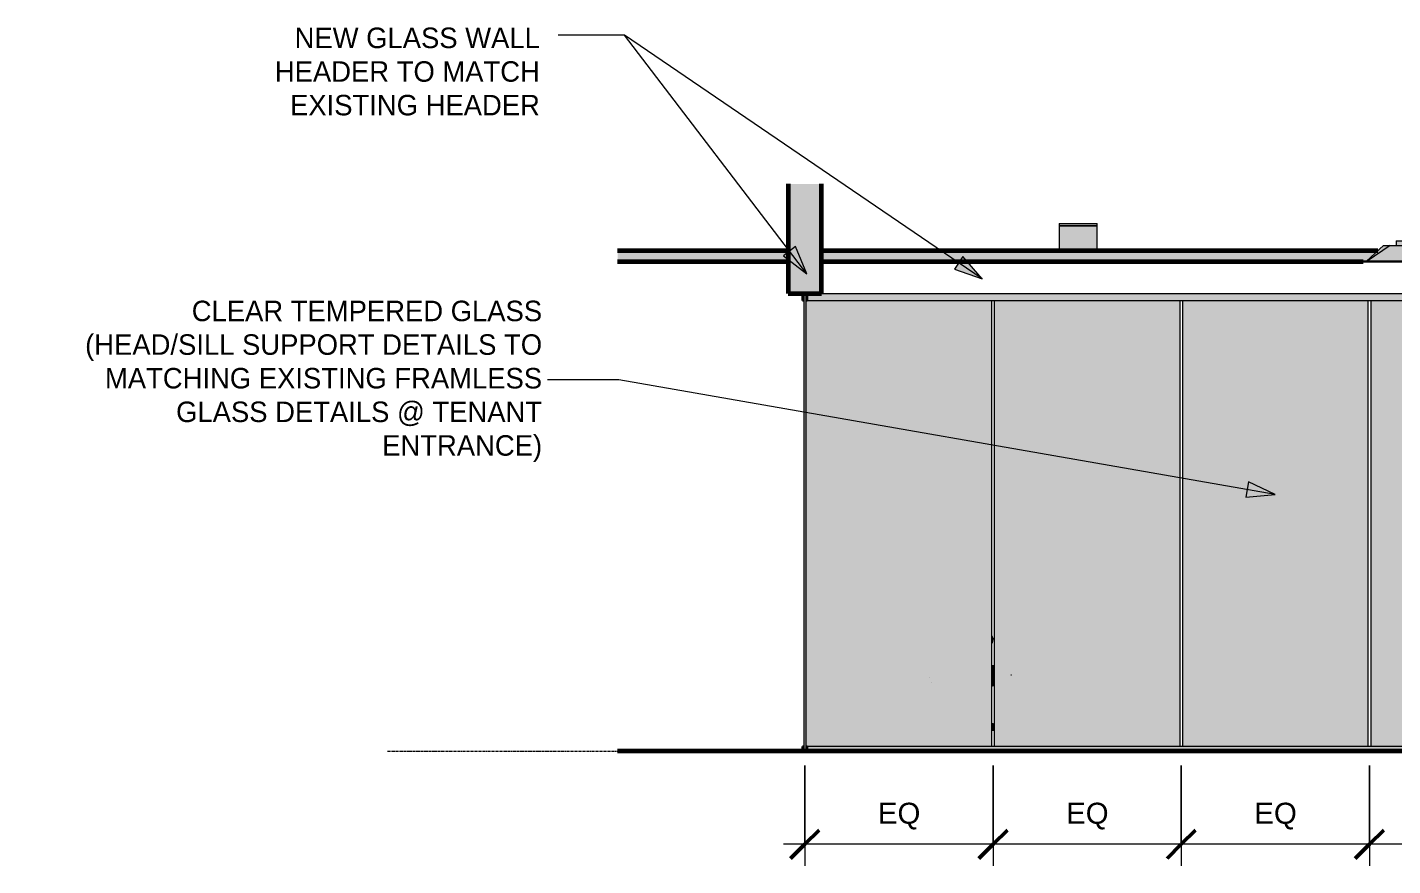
# Model space of a CAD drawing. Header units: inches. Extents: x 1756 to 10721, y -35 to 3002.
# Drawn here: x 2468.9 to 2756.1, y -24.1 to 152.2 of the extents above; entities that cross this region are included whole.
import ezdxf

# ---------------------------------------------------------------- set-up
doc = ezdxf.new("R2010")
doc.units = ezdxf.units.IN
doc.header["$MEASUREMENT"] = 0
doc.linetypes.add('Grid Line 1_2_', pattern=[0.8749999999999999, 0.4999999999999999, -0.125, 0.125, -0.125])
for name, color, linetype, lineweight in [('A-ANNO-DIMS', 211, 'Continuous', 9), ('A-ANNO-DIMS-48', 211, 'Continuous', 9), ('A-ANNO-IDEN', 131, 'Continuous', 9), ('A-CLNG', 13, 'Continuous', 18), ('A-CLNG-PATT', 13, 'Continuous', 18), ('A-FLOR', 192, 'Continuous', 18), ('A-FLOR-LEVL', 51, 'Continuous', 9), ('A-GLAZ-CURT', 52, 'Continuous', 18), ('A-GLAZ-CWMG', 51, 'Continuous', 18), ('A-WALL', 113, 'Continuous', 18), ('A-WALL-PATT', 111, 'Continuous', 18), ('E-LITE-EQPM', 33, 'Continuous', 18), ('G-ANNO-TEXT', 231, 'Continuous', 9), ('I-FURN', 30, 'Continuous', 9), ('M-HVAC-CDFF', 50, 'Continuous', 18)]:
    doc.layers.add(name, color=color, linetype=linetype, lineweight=lineweight)
doc.styles.add('Arial', font='arial.ttf', dxfattribs={"height": 4.425898203592813})
doc.styles.add('Century Gothic', font='GOTHIC.TTF', dxfattribs={"height": 4.311335403726709})
doc.dimstyles.new('Linear_-_3_32__Arial', dxfattribs={"dimscale": 12, "dimtxt": 4.5, "dimasz": 0.5, "dimexe": 0.375, "dimexo": 0.2500000000000001, "dimgap": 0.25, "dimtad": 1, "dimdec": 1, "dimrnd": 0.5, "dimzin": 1, "dimdsep": 46, "dimlunit": 4, "dimtxsty": 'Arial', "dimblk1": 'OBLIQUE', "dimblk2": 'OBLIQUE', "dimsah": 1, "dimcen": 0.09, "dimdle": 0.375, "dimazin": 0, "dimtfac": 1, "dimtdec": 4, "dimtix": 1, "dimtmove": 0, "dimatfit": 3, "dimfxl": 1, "dimtvp": 1, "dimtfill": 1, "dimfrac": 2, "dimtolj": 1, "dimtzin": 0, "dimarcsym": 2})
doc.dimstyles.new('Linear_-_3_32__Arial_1', dxfattribs={"dimscale": 12, "dimtxt": 4.5, "dimasz": 0.5, "dimexe": 0.375, "dimexo": 0.2500000000000001, "dimgap": 0.25, "dimtad": 1, "dimdec": 1, "dimrnd": 0.5, "dimzin": 1, "dimdsep": 46, "dimlunit": 4, "dimtxsty": 'Arial', "dimblk1": 'OBLIQUE', "dimblk2": 'OBLIQUE', "dimsah": 1, "dimcen": 0.09, "dimdle": 0.375, "dimazin": 0, "dimtfac": 1, "dimtdec": 4, "dimtix": 1, "dimtmove": 0, "dimatfit": 3, "dimfxl": 1, "dimtvp": 1, "dimtfill": 1, "dimfrac": 2, "dimtolj": 1, "dimtzin": 0, "dimarcsym": 2})

# ---------------------------------------------------------------- blocks, each defined once
blk = doc.blocks.new('Frameless Glass Panel - one-407094-Interior Elevation - North Wall of Conf_ Room')
at = {"layer": 'A-GLAZ-CURT'}
blk.add_hatch(color=8, dxfattribs=at).paths.add_polyline_path([(-2195.249999999994, 0.1250000000003418), (-2194.749999999994, 0.1250000000003418), (-2194.749999999994, 96.12500000000031), (-2195.249999999994, 96.12500000000031), (-2195.249999999994, 59.62036394848695)], flags=0)
for p, q in [((-2194.749999999991, 96.125), (-2195.249999999991, 96.125)), ((-2195.249999999991, 96.125), (-2195.249999999991, 0.1250000000000008)), ((-2194.749999999991, 0.1250000000000008), (-2194.749999999991, 96.125)), ((-2195.249999999991, 0.1250000000000008), (-2194.749999999991, 0.1250000000000008))]:
    blk.add_line(p, q, dxfattribs=at)
blk = doc.blocks.new('Frameless Glass Panel - one-428253-Interior Elevation - North Wall of Conf_ Room')
at = {"layer": 'A-GLAZ-CURT', "lineweight": 9}
blk.add_hatch(color=256, dxfattribs=at).paths.add_polyline_path([(-2194.749999999994, 1.000000000000058), (-2155.666666666665, 1.000000000000058), (-2155.666666666665, 94.75000000000038), (-2194.749999999994, 94.75000000000038), (-2194.749999999994, 59.62036394848695)], flags=0)
blk.add_line((-2155.666666666662, 0.9999999999998561), (-2155.666666666662, 94.75), dxfattribs=at)
blk = doc.blocks.new('Frameless Glass Panel - one-V1-Interior Elevation - North Wall of Conf_ Room')
at = {"layer": 'A-GLAZ-CURT', "lineweight": 9}
blk.add_hatch(color=256, dxfattribs=at).paths.add_polyline_path([(-2155.166666666666, 1.000000000000058), (-2116.083333333337, 1.000000000000058), (-2116.083333333337, 94.75000000000038), (-2155.166666666666, 94.75000000000038), (-2155.166666666666, 3.685363948486839)], flags=0)
for p, q in [((-2155.166666666663, 94.75), (-2155.166666666663, 0.9999999999998551)), ((-2116.083333333334, 0.9999999999998561), (-2116.083333333334, 94.75000000000001))]:
    blk.add_line(p, q, dxfattribs=at)
blk = doc.blocks.new('Downlight - Recessed Can - Fluorescent - 277V-321802-Interior Elevation - North Wall of Conf_ Room')
at = {"layer": 'E-LITE-EQPM'}
for points in [[(-2141.49999999997, 110.5000000000008), (-2133.500000000022, 110.5000000000008), (-2133.500000000022, 111.0000000000009), (-2141.49999999997, 111.0000000000009)], [(-2141.050392669906, 105.2500000000005), (-2133.500000000033, 105.2500000000005), (-2133.500000000033, 110.5000000000008), (-2141.499999999958, 110.5000000000008), (-2141.499999999958, 105.2500000000005), (-2141.258770483104, 105.2500000000005)]]:
    blk.add_hatch(color=8, dxfattribs=at).paths.add_polyline_path(points, flags=0)
at = {"layer": 'E-LITE-EQPM', "color": 8}
for p, q in [((-2141.49999999997, 111.0000000000009), (-2141.49999999997, 110.5000000000008)), ((-2141.499999999966, 111.0000000000003), (-2133.500000000019, 111.0000000000003)), ((-2133.500000000019, 110.5000000000003), (-2141.499999999966, 110.5000000000003)), ((-2141.499999999958, 110.5000000000008), (-2141.499999999958, 105.2500000000005)), ((-2141.499999999955, 110.5000000000003), (-2133.50000000003, 110.5000000000003)), ((-2133.500000000022, 110.5000000000008), (-2133.500000000022, 111.0000000000009)), ((-2133.500000000033, 105.2500000000005), (-2133.500000000033, 110.5000000000008))]:
    blk.add_line(p, q, dxfattribs=at)
blk = doc.blocks.new('Ceiling_Diffusers-SPDLT-Price_Industries - 24x24 T-Bar Duct Size 10-371120-Interior Elevation - North Wall of Conf_ Room')
at = {"layer": 'M-HVAC-CDFF'}
for color, points in [(8, [(-2076.86, 103.0710000000001), (-2076.760297943852, 103.0710000000003), (-2071.885786437627, 106.3209999999999), (-2073.3, 106.3209999999997)]), (8, [(-2062.42496213513, 103.0710000000003), (-2054.589702056147, 103.0710000000003), (-2059.464213562373, 106.3209999999999), (-2071.885786437627, 106.3209999999999), (-2076.760297943852, 103.0710000000003), (-2063.144516822631, 103.0710000000003)]), (8, [(-2060.905741232698, 106.3209999999999), (-2060.737500000001, 106.3209999999999), (-2060.737500000001, 107.3209999999998), (-2070.6125, 107.3209999999998), (-2070.6125, 106.3209999999999), (-2061.398999568814, 106.3209999999999)]), (8, [(-2054.49, 103.0710000000003), (-2058.05, 106.3209999999999), (-2059.464213562373, 106.3209999999999), (-2054.589702056147, 103.0710000000003)]), (57, [(-2070.340063697631, 102.891999999993), (-2053.8, 102.8919999999932), (-2053.8, 103.0709999999761), (-2077.55, 103.0709999999759), (-2077.55, 102.891999999993), (-2073.218282447631, 102.891999999993)]), (57, [(-2061.705407447631, 102.9499999999762), (-2053.799999999998, 102.9499999999762), (-2053.799999999998, 102.9999999999761), (-2077.550000000003, 102.9999999999761), (-2077.550000000003, 102.9499999999762), (-2062.42496213513, 102.9499999999762)]), (8, [(-2067.461844947631, 102.8497213409433), (-2056.925, 102.8497213409433), (-2056.925, 102.891999999993), (-2074.425, 102.891999999993), (-2074.425, 102.8497213409433), (-2068.181399635131, 102.8497213409433)])]:
    blk.add_hatch(color=color, dxfattribs=at).paths.add_polyline_path(points, flags=0)
at = {"layer": 'M-HVAC-CDFF', "color": 8}
for p, q in [((-2076.859999999997, 103.0709999999999), (-2073.299999999997, 106.3209999999996)), ((-2071.885786437624, 106.3209999999996), (-2076.760297943849, 103.0709999999999)), ((-2073.299999999997, 106.3209999999996), (-2071.885786437624, 106.3209999999996)), ((-2071.885786437624, 106.3209999999996), (-2059.46421356237, 106.3209999999996)), ((-2070.6125, 107.3209999999998), (-2070.6125, 106.3209999999999)), ((-2070.612499999997, 107.3209999999996), (-2060.737499999997, 107.3209999999996)), ((-2060.7375, 106.3209999999999), (-2060.7375, 107.3209999999998)), ((-2054.589702056145, 103.071), (-2059.46421356237, 106.3209999999996)), ((-2059.46421356237, 106.3209999999996), (-2058.049999999997, 106.3209999999996)), ((-2058.049999999997, 106.3209999999996), (-2054.489999999997, 103.071)), ((-2053.799999999997, 103.0709999999758), (-2077.549999999997, 103.0709999999757)), ((-2077.549999999997, 102.8919999999927), (-2077.549999999997, 103.0709999999757)), ((-2077.55, 102.9499999999758), (-2077.55, 102.9999999999758)), ((-2053.799999999995, 102.9999999999758), (-2077.55, 102.9999999999758)), ((-2077.549999999993, 102.9500000000012), (-2077.549999999993, 103.0000000000012)), ((-2053.8, 103.0000000000012), (-2077.549999999993, 103.0000000000012)), ((-2053.799999999995, 102.9499999999758), (-2077.55, 102.9499999999758)), ((-2053.8, 102.9500000000012), (-2077.549999999993, 102.9500000000012)), ((-2077.549999999997, 102.8919999999927), (-2053.799999999997, 102.8919999999928)), ((-2074.424999999997, 102.8919999999926), (-2074.424999999997, 102.849721340943)), ((-2056.924999999997, 102.849721340943), (-2074.424999999997, 102.849721340943)), ((-2056.924999999997, 102.849721340943), (-2056.924999999997, 102.8919999999929)), ((-2053.799999999997, 103.0709999999758), (-2053.799999999997, 102.8919999999928)), ((-2053.799999999995, 102.9999999999758), (-2053.799999999995, 102.9499999999758)), ((-2053.8, 103.0000000000012), (-2053.8, 102.9500000000012))]:
    blk.add_line(p, q, dxfattribs=at)
blk = doc.blocks.new('Rectangular Mullion - Header Channel-407113-Interior Elevation - North Wall of Conf_ Room')
at = {"layer": 'A-GLAZ-CWMG'}
blk.add_hatch(color=8, dxfattribs=at).paths.add_polyline_path([(-2195.499999999994, 94.75000000000051), (-2195.374999999994, 94.75000000000051), (-2195.374999999994, 96.12500000000044), (-2194.624999999994, 96.12500000000044), (-2194.624999999994, 94.75000000000051), (-2194.499999999994, 94.75000000000051), (-2194.499999999994, 96.25000000000033), (-2195.499999999994, 96.25000000000033)], flags=0)
at = {"layer": 'A-GLAZ-CWMG', "lineweight": 30}
for p, q in [((-2195.499999999991, 96.24999999999999), (-2195.499999999991, 94.75)), ((-2194.499999999991, 96.24999999999999), (-2195.499999999991, 96.24999999999999)), ((-2195.374999999991, 94.75), (-2195.374999999991, 96.125)), ((-2195.374999999991, 96.125), (-2194.624999999991, 96.125)), ((-2194.624999999991, 96.125), (-2194.624999999991, 94.75)), ((-2194.499999999991, 94.75), (-2194.499999999991, 96.24999999999999)), ((-2195.499999999991, 94.75), (-2195.374999999991, 94.75)), ((-2194.624999999991, 94.75), (-2194.499999999991, 94.75))]:
    blk.add_line(p, q, dxfattribs=at)
blk = doc.blocks.new('Rectangular Mullion - Header Channel-428247-Interior Elevation - North Wall of Conf_ Room')
at = {"layer": 'A-GLAZ-CWMG', "lineweight": 9}
h = blk.add_hatch(color=256, dxfattribs=at)
h.paths.add_polyline_path([(-2194.624999999994, 94.75000000000051), (-2194.624999999994, 96.12500000000044), (-2194.749999999993, 96.12500000000044), (-2194.749999999993, 94.75000000000051)], flags=0)
h.paths.add_polyline_path([(-2155.416666666665, 94.75000000000051), (-2155.416666666665, 96.25000000000033), (-2194.499999999994, 96.25000000000033), (-2194.499999999994, 94.75000000000051), (-2191.499999999994, 94.75000000000051)], flags=0)
for p, q in [((-2194.74999999999, 94.75), (-2194.624999999991, 94.75)), ((-2194.499999999991, 94.75), (-2155.416666666662, 94.75))]:
    blk.add_line(p, q, dxfattribs=at)
blk = doc.blocks.new('Rectangular Mullion - Header Channel-428248-Interior Elevation - North Wall of Conf_ Room')
at = {"layer": 'A-GLAZ-CWMG', "lineweight": 9}
blk.add_hatch(color=256, dxfattribs=at).paths.add_polyline_path([(-2115.833333333336, 94.75000000000051), (-2076.250000000007, 94.75000000000051), (-2076.250000000007, 96.25000000000033), (-2115.833333333336, 96.25000000000033)], flags=0)
blk.add_line((-2115.833333333333, 94.75), (-2076.250000000005, 94.75), dxfattribs=at)
blk = doc.blocks.new('Rectangular Mullion - Base Channel-407119-Interior Elevation - North Wall of Conf_ Room')
at = {"layer": 'A-GLAZ-CWMG'}
blk.add_hatch(color=8, dxfattribs=at).paths.add_polyline_path([(-2195.499999999994, 1.70530256582424e-13), (-2194.499999999994, 1.70530256582424e-13), (-2194.499999999994, 1.000000000000113), (-2194.624999999994, 1.000000000000113), (-2194.624999999994, 0.1250000000003979), (-2195.374999999994, 0.1250000000003979), (-2195.374999999994, 1.000000000000113), (-2195.499999999994, 1.000000000000113)], flags=0)
at = {"layer": 'A-GLAZ-CWMG', "lineweight": 30}
for p, q in [((-2195.499999999991, 0.9999999999999998), (-2195.499999999991, 0)), ((-2195.374999999991, 1), (-2195.499999999991, 0.9999999999999998)), ((-2195.499999999991, -2.77555756156291e-17), (-2194.499999999991, 1.748601263784621e-15)), ((-2195.374999999991, 0.1250000000000001), (-2195.374999999991, 1)), ((-2194.624999999991, 0.1250000000000014), (-2195.374999999991, 0.1250000000000001)), ((-2194.499999999991, 1.000000000000003), (-2194.624999999991, 1.000000000000002)), ((-2194.624999999991, 1.000000000000002), (-2194.624999999991, 0.1250000000000015)), ((-2194.499999999991, 1.748601263784621e-15), (-2194.499999999991, 1.000000000000003))]:
    blk.add_line(p, q, dxfattribs=at)
blk = doc.blocks.new('Rectangular Mullion - Base Channel-428249-Interior Elevation - North Wall of Conf_ Room')
at = {"layer": 'A-GLAZ-CWMG', "lineweight": 9}
h = blk.add_hatch(color=256, dxfattribs=at)
h.paths.add_polyline_path([(-2156.686626197631, 1.70530256582424e-13), (-2155.416666666665, 1.70530256582424e-13), (-2155.416666666665, 1.000000000000113), (-2194.499999999994, 1.000000000000113), (-2194.499999999994, 1.70530256582424e-13), (-2158.125735572631, 1.70530256582424e-13)], flags=0)
h.paths.add_polyline_path([(-2194.749999999994, 0.1250000000003979), (-2194.624999999994, 0.1250000000003979), (-2194.624999999994, 1.000000000000113), (-2194.749999999994, 1.000000000000113), (-2194.749999999994, 0.7500000000015347)], flags=0)
for p, q in [((-2194.624999999991, 1.000000000000003), (-2194.749999999991, 1.000000000000003)), ((-2155.416666666662, 1.000000000000003), (-2194.499999999991, 1.000000000000003))]:
    blk.add_line(p, q, dxfattribs=at)
blk = doc.blocks.new('Rectangular Mullion - Base Channel-428250-Interior Elevation - North Wall of Conf_ Room')
at = {"layer": 'A-GLAZ-CWMG', "lineweight": 9}
blk.add_hatch(color=256, dxfattribs=at).paths.add_polyline_path([(-2142.295532447631, 1.70530256582424e-13), (-2115.833333333337, 1.70530256582424e-13), (-2115.833333333337, 1.000000000000113), (-2155.416666666665, 1.000000000000113), (-2155.416666666665, 1.70530256582424e-13), (-2148.051969947631, 1.70530256582424e-13)], flags=0)
blk.add_line((-2115.833333333333, 1.000000000000003), (-2155.416666666662, 1.000000000000003), dxfattribs=at)
blk = doc.blocks.new('Haworth_Chair_s_con-Swivel - Swivel Chair-380145-Interior Elevation - North Wall of Conf_ Room')
at = {"layer": 'I-FURN'}
for points in [[(-2155.666666666665, 22.59660516175489), (-2155.578455000559, 22.77657132210868), (-2155.507789398178, 23.26453999332182), (-2155.482129420251, 23.72380857248663), (-2155.666666666665, 24.28242589220707), (-2155.666666666665, 22.59767070004426)], [(-2155.501291497419, 23.38084101500459), (-2155.481181047192, 23.49572879189304), (-2155.500188425057, 23.40058407471536)], [(-2155.666666666665, 16.34420983283337), (-2155.166666666666, 16.35869656120007), (-2155.166666666666, 18), (-2155.666666666665, 18), (-2155.666666666665, 17.28929476716757)], [(-2155.666666666665, 13.69691662677093), (-2155.552849422705, 13.72742906569232), (-2155.166666666666, 13.9309743988415), (-2155.166666666666, 16.28098550422822), (-2155.666666666665, 16.26890314491481), (-2155.666666666665, 13.98658344623163)], [(-2155.166666666666, 5.299666439961697), (-2155.166666666666, 5.750738888419391), (-2155.666666666665, 5.899313921346276), (-2155.666666666665, 5.446971386835911), (-2155.479474858437, 5.391822828103328)], [(-2155.166666666666, 4.324422497414331), (-2155.166666666666, 5.299666439961356), (-2155.666666666665, 5.44697138683557), (-2155.666666666665, 4.446466754303855)]]:
    blk.add_hatch(color=256, dxfattribs=at).paths.add_polyline_path(points, flags=0)
for p, q in [((-2155.666666666662, 17.99999999999986), (-2155.166666666663, 17.99999999999986)), ((-2155.667855569177, 16.36470970773762), (-2155.167205620109, 16.36798956722568)), ((-2151.685475451561, 16.07521093968228), (-2151.563682837984, 16.08728262205284)), ((-2155.666666666665, 5.903939562310938), (-2155.166666666666, 5.751809552775113)), ((-2155.666666666662, 4.446466754303464), (-2155.166666666663, 4.324422497413948))]:
    blk.add_line(p, q, dxfattribs=at)
at = {"layer": 'I-FURN', "flags": 128}
for points in [[(-2155.666666666666, 24.24002552483335), (-2155.482129420251, 23.72380857248663), (-2155.578766191359, 22.77442244972957), (-2155.666666666665, 22.62980074406056)], [(-2155.666666666665, 22.62980074406056), (-2155.578766191359, 22.77442244972957), (-2155.482129420251, 23.72380857248663), (-2155.666666666666, 24.24002552483335)], [(-2168.816599377168, 15.41385956022236), (-2168.817555853531, 15.41348588613016), (-2168.816833417801, 15.41376812573981)], [(-2168.441334509614, 14.45331136170216), (-2168.442290985975, 14.45293768761115), (-2168.441568550249, 14.4532199272196)]]:
    blk.add_lwpolyline(points, dxfattribs=at)
at = {"layer": 'I-FURN'}
for centre, radius, start, end in [((-2154.152293944196, -55.52357806633623), 71.81225978922447, 90.80935822061622, 91.20840992069513), ((-2156.260432377492, 15.55378928356407), 1.958638630103533, 287.7240402565354, 303.5189991870828)]:
    blk.add_arc(centre, radius, start, end, dxfattribs=at)
blk = doc.blocks.new('DIMBLOCK11-Interior Elevation - North Wall of Conf_ Room')
at = {"layer": 'A-ANNO-DIMS-48'}
for p, q in [((2751.220102921576, -3), (2751.220102921576, -24.08686749670857)), ((2751.220102921576, -19.58686749670857), (2751.220102921576, -3)), ((2790.803436254904, -3), (2790.803436254904, -24.08686749670857)), ((2790.803436254904, -19.58686749670857), (2790.803436254904, -3)), ((2790.803436254904, -19.58686749670857), (2751.220102921576, -19.58686749670857))]:
    blk.add_line(p, q, dxfattribs=at)
at = {"layer": 'A-ANNO-DIMS-48', "lineweight": 50}
for p, q in [((2751.220102921576, -19.58686749670857), (2754.220102921576, -16.58686749670858)), ((2790.803436254904, -19.58686749670857), (2793.803436254904, -16.58686749670858)), ((2751.220102921576, -19.58686749670857), (2748.220102921576, -22.58686749670857)), ((2790.803436254904, -19.58686749670857), (2787.803436254904, -22.58686749670857))]:
    blk.add_line(p, q, dxfattribs=at)
at = {"layer": 'A-ANNO-DIMS-48', "color": 0, "insert": (2766.581000357471, -10.84558467773115), "char_height": 4.425898203592815, "width": 10.63384615384615, "attachment_point": 1, "line_spacing_factor": 0.9385317878468562, "style": 'Arial', "bg_fill": 3, "box_fill_scale": 1.25, "bg_fill_color": 0, "bg_fill_transparency": 0}
blk.add_mtext('EQ', dxfattribs=at)
blk = doc.blocks.new('_Oblique')
at = {"color": 0, "linetype": 'ByBlock', "lineweight": -2}
blk.add_line((-0.5, -0.5), (0.5, 0.5), dxfattribs=at)
blk = doc.blocks.new('DIMBLOCK12-Interior Elevation - North Wall of Conf_ Room')
at = {"layer": 'A-ANNO-DIMS-48'}
for p, q in [((2711.636769588247, -3), (2711.636769588247, -24.08686749670857)), ((2711.636769588247, -19.58686749670857), (2711.636769588247, -3)), ((2751.220102921576, -3), (2751.220102921576, -24.08686749670857)), ((2751.220102921576, -19.58686749670857), (2751.220102921576, -3)), ((2751.220102921576, -19.58686749670857), (2711.636769588247, -19.58686749670857))]:
    blk.add_line(p, q, dxfattribs=at)
at = {"layer": 'A-ANNO-DIMS-48', "lineweight": 50}
for p, q in [((2711.636769588247, -19.58686749670857), (2714.636769588247, -16.58686749670858)), ((2751.220102921576, -19.58686749670857), (2754.220102921576, -16.58686749670858)), ((2711.636769588247, -19.58686749670857), (2708.636769588247, -22.58686749670857)), ((2751.220102921576, -19.58686749670857), (2748.220102921576, -22.58686749670857))]:
    blk.add_line(p, q, dxfattribs=at)
at = {"layer": 'A-ANNO-DIMS-48', "color": 0, "insert": (2726.997667024142, -10.84558467773115), "char_height": 4.425898203592815, "width": 10.63384615384615, "attachment_point": 1, "line_spacing_factor": 0.9385317878468562, "style": 'Arial', "bg_fill": 3, "box_fill_scale": 1.25, "bg_fill_color": 0, "bg_fill_transparency": 0}
blk.add_mtext('EQ', dxfattribs=at)
blk = doc.blocks.new('DIMBLOCK13-Interior Elevation - North Wall of Conf_ Room')
at = {"layer": 'A-ANNO-DIMS-48'}
for p, q in [((2672.053436254919, -3), (2672.053436254919, -24.08686749670857)), ((2672.053436254919, -19.58686749670857), (2672.053436254919, -3)), ((2711.636769588247, -3), (2711.636769588247, -24.08686749670857)), ((2711.636769588247, -19.58686749670857), (2711.636769588247, -3)), ((2711.636769588247, -19.58686749670857), (2672.053436254919, -19.58686749670857))]:
    blk.add_line(p, q, dxfattribs=at)
at = {"layer": 'A-ANNO-DIMS-48', "lineweight": 50}
for p, q in [((2672.053436254919, -19.58686749670857), (2675.053436254919, -16.58686749670858)), ((2711.636769588247, -19.58686749670857), (2714.636769588247, -16.58686749670858)), ((2672.053436254919, -19.58686749670857), (2669.053436254919, -22.58686749670857)), ((2711.636769588247, -19.58686749670857), (2708.636769588247, -22.58686749670857))]:
    blk.add_line(p, q, dxfattribs=at)
at = {"layer": 'A-ANNO-DIMS-48', "color": 0, "insert": (2687.414333690814, -10.84558467773115), "char_height": 4.425898203592815, "width": 10.63384615384615, "attachment_point": 1, "line_spacing_factor": 0.9385317878468562, "style": 'Arial', "bg_fill": 3, "box_fill_scale": 1.25, "bg_fill_color": 0, "bg_fill_transparency": 0}
blk.add_mtext('EQ', dxfattribs=at)
blk = doc.blocks.new('DIMBLOCK14-Interior Elevation - North Wall of Conf_ Room')
at = {"layer": 'A-ANNO-DIMS-48'}
for p, q in [((2632.470102921591, -3), (2632.470102921591, -24.08686749670857)), ((2632.470102921591, -19.58686749670857), (2632.470102921591, -3)), ((2672.053436254919, -3), (2672.053436254919, -24.08686749670857)), ((2672.053436254919, -19.58686749670857), (2672.053436254919, -3)), ((2672.053436254919, -19.58686749670857), (2627.970102921591, -19.58686749670857))]:
    blk.add_line(p, q, dxfattribs=at)
at = {"layer": 'A-ANNO-DIMS-48', "lineweight": 50}
for p, q in [((2632.470102921591, -19.58686749670857), (2635.470102921591, -16.58686749670858)), ((2672.053436254919, -19.58686749670857), (2675.053436254919, -16.58686749670858)), ((2632.470102921591, -19.58686749670857), (2629.470102921591, -22.58686749670857)), ((2672.053436254919, -19.58686749670857), (2669.053436254919, -22.58686749670857))]:
    blk.add_line(p, q, dxfattribs=at)
at = {"layer": 'A-ANNO-DIMS-48', "color": 0, "insert": (2647.831000357486, -10.84558467773115), "char_height": 4.425898203592815, "width": 10.63384615384615, "attachment_point": 1, "line_spacing_factor": 0.9385317878468562, "style": 'Arial', "bg_fill": 3, "box_fill_scale": 1.25, "bg_fill_color": 0, "bg_fill_transparency": 0}
blk.add_mtext('EQ', dxfattribs=at)

msp = doc.modelspace()

# ---------------------------------------------------------------- hatches: boundary and pattern name
at = {"layer": 'A-ANNO-IDEN'}
msp.add_hatch(color=256, dxfattribs=at).paths.add_polyline_path([(2731.38971416884, 54.00243655073444), (2725.755069575357, 56.61690858447539), (2725.202732792717, 53.44931345269654)], flags=0)
at = {"layer": 'A-CLNG-PATT'}
h = msp.add_hatch(color=8, dxfattribs=at)
h.paths.add_polyline_path([(2635.970102921587, 103.0000000000003), (2749.920102921581, 103.0000000000003), (2749.920102921581, 103.070999999976), (2750.610102921581, 103.0710000000001), (2752.996945998505, 105.2500000000004), (2635.970102921587, 105.2500000000004)], flags=0)
h.paths.add_polyline_path([(2593.07157047395, 103.0000000000003), (2628.970102921587, 103.0000000000003), (2628.970102921587, 105.2500000000004), (2593.07157047395, 105.2500000000004), (2593.07157047395, 105.034846524549)], flags=0)
h.paths.add_polyline_path([(2961.483570473951, 103.0000000000003), (2961.483570473951, 105.2500000000004), (2770.593259844657, 105.2500000000004), (2772.980102921581, 103.0710000000002), (2773.670102921581, 103.070999999976), (2773.670102921581, 103.0000000000003), (2869.380570473951, 103.0000000000003)], flags=0)
at = {"layer": 'A-WALL-PATT'}
msp.add_hatch(color=8, dxfattribs=at).paths.add_polyline_path([(2635.970102921587, 96.25000000000027), (2635.970102921587, 119.2843639484871), (2628.970102921587, 119.2843639484871), (2628.970102921587, 96.25000000000027)], flags=0)
at = {"layer": 'G-ANNO-TEXT'}
for points in [[(2632.862177935309, 100.4096959025396), (2630.496908658523, 106.1534041958266), (2627.941940508178, 104.2012585580606)], [(2669.769880144837, 99.31704779967014), (2665.716282491582, 104.0237483186751), (2663.906011340895, 101.366371190506)]]:
    msp.add_hatch(color=145, dxfattribs=at).paths.add_polyline_path(points, flags=0)

# ---------------------------------------------------------------- linework, layer by layer
at = {"layer": 'A-ANNO-IDEN'}
for p, q in [((2593.358120116501, 78.07114589957678), (2577.209624656675, 78.07114589957678)), ((2731.38971416884, 54.00243655073444), (2593.358120116501, 78.07114589957678)), ((2725.755069575357, 56.61690858447539), (2725.202732792717, 53.44931345269654)), ((2731.38971416884, 54.00243655073444), (2725.755069575357, 56.61690858447539)), ((2725.202732792717, 53.44931345269654), (2731.38971416884, 54.00243655073444))]:
    msp.add_line(p, q, dxfattribs=at)
at = {"layer": 'A-CLNG', "lineweight": 60}
for p, q in [((2628.970102921589, 105.25), (2593.071570473953, 105.25)), ((2752.996945998507, 105.25), (2635.97010292159, 105.25)), ((2593.071570473953, 103), (2628.970102921589, 103)), ((2635.97010292159, 103), (2749.920102921581, 103))]:
    msp.add_line(p, q, dxfattribs=at)
at = {"layer": 'A-FLOR', "lineweight": 60}
msp.add_line((2961.483570473953, 0), (2593.071570473953, 0), dxfattribs=at)
at = {"layer": 'A-FLOR-LEVL', "linetype": 'Grid Line 1_2_'}
msp.add_line((2544.699720935118, 0), (3009.841215475646, 0), dxfattribs=at)
at = {"layer": 'A-WALL', "lineweight": 60}
for p, q in [((2628.970102921589, 119.2843639484867), (2628.970102921589, 96.24999999999999)), ((2635.97010292159, 96.24999999999999), (2635.97010292159, 119.2843639484867)), ((2628.970102921589, 96.24999999999999), (2635.97010292159, 96.24999999999999))]:
    msp.add_line(p, q, dxfattribs=at)
at = {"layer": 'A-WALL'}
msp.add_line((2635.97010292159, 96.24999999999999), (2873.470102921564, 96.24999999999999), dxfattribs=at)
at = {"layer": 'G-ANNO-TEXT', "color": 145}
for p, q in [((2594.540406031537, 150.5652297852317), (2580.576615678677, 150.5652297852317)), ((2594.540406031537, 150.5652297852317), (2580.576615678677, 150.5652297852317)), ((2632.862177935309, 100.4096959025396), (2594.540406031537, 150.5652297852317)), ((2669.769880144837, 99.31704779967014), (2594.540406031537, 150.5652297852317)), ((2630.496908658523, 106.1534041958266), (2627.941940508178, 104.2012585580606)), ((2627.941940508178, 104.2012585580606), (2632.862177935309, 100.4096959025396)), ((2632.862177935309, 100.4096959025396), (2630.496908658523, 106.1534041958266)), ((2665.716282491582, 104.0237483186751), (2663.906011340895, 101.366371190506)), ((2669.769880144837, 99.31704779967014), (2665.716282491582, 104.0237483186751)), ((2663.906011340895, 101.366371190506), (2669.769880144837, 99.31704779967014))]:
    msp.add_line(p, q, dxfattribs=at)

# ---------------------------------------------------------------- block references
at = {"layer": 'A-GLAZ-CURT', "color": 8}
msp.add_blockref('Frameless Glass Panel - one-407094-Interior Elevation - North Wall of Conf_ Room', (4827.470102921581, 0), dxfattribs=at)
at = {"layer": 'A-GLAZ-CURT', "lineweight": 9}
for name, p in [('Frameless Glass Panel - one-428253-Interior Elevation - North Wall of Conf_ Room', (4827.470102921581, 0)), ('Frameless Glass Panel - one-V1-Interior Elevation - North Wall of Conf_ Room', (4827.470102921581, 0)), ('Frameless Glass Panel - one-V1-Interior Elevation - North Wall of Conf_ Room', (4867.05343625491, 0)), ('Frameless Glass Panel - one-V1-Interior Elevation - North Wall of Conf_ Room', (4906.636769588237, 0))]:
    msp.add_blockref(name, p, dxfattribs=at)
at = {"layer": 'A-GLAZ-CWMG', "color": 8}
for name in ['Rectangular Mullion - Header Channel-407113-Interior Elevation - North Wall of Conf_ Room', 'Rectangular Mullion - Base Channel-407119-Interior Elevation - North Wall of Conf_ Room']:
    msp.add_blockref(name, (4827.470102921581, 0), dxfattribs=at)
at = {"layer": 'A-GLAZ-CWMG', "lineweight": 9}
for name, p in [('Rectangular Mullion - Header Channel-428247-Interior Elevation - North Wall of Conf_ Room', (4827.470102921581, 0)), ('Rectangular Mullion - Header Channel-428248-Interior Elevation - North Wall of Conf_ Room', (4787.886769588246, 0)), ('Rectangular Mullion - Header Channel-428248-Interior Elevation - North Wall of Conf_ Room', (4827.470102921581, 0)), ('Rectangular Mullion - Header Channel-428248-Interior Elevation - North Wall of Conf_ Room', (4867.05343625491, 0)), ('Rectangular Mullion - Base Channel-428249-Interior Elevation - North Wall of Conf_ Room', (4827.470102921581, 0)), ('Rectangular Mullion - Base Channel-428250-Interior Elevation - North Wall of Conf_ Room', (4827.470102921581, 0)), ('Rectangular Mullion - Base Channel-428250-Interior Elevation - North Wall of Conf_ Room', (4867.053436254916, 0)), ('Rectangular Mullion - Base Channel-428250-Interior Elevation - North Wall of Conf_ Room', (4906.636769588245, 0))]:
    msp.add_blockref(name, p, dxfattribs=at)
at = {"layer": 'E-LITE-EQPM', "color": 8}
msp.add_blockref('Downlight - Recessed Can - Fluorescent - 277V-321802-Interior Elevation - North Wall of Conf_ Room', (4827.470102921581, 0), dxfattribs=at)
at = {"layer": 'I-FURN'}
msp.add_blockref('Haworth_Chair_s_con-Swivel - Swivel Chair-380145-Interior Elevation - North Wall of Conf_ Room', (4827.470102921581, 0), dxfattribs=at)
at = {"layer": 'M-HVAC-CDFF', "color": 8}
msp.add_blockref('Ceiling_Diffusers-SPDLT-Price_Industries - 24x24 T-Bar Duct Size 10-371120-Interior Elevation - North Wall of Conf_ Room', (4827.470102921581, 0), dxfattribs=at)

# ---------------------------------------------------------------- texts
at = {"layer": 'G-ANNO-TEXT', "color": 145, "insert": (2576.736615678677, 152.1694223318155), "char_height": 4.311335403726709, "width": 65.664, "attachment_point": 3, "line_spacing_factor": 0.9841166936790922, "style": 'Century Gothic'}
msp.add_mtext('NEW GLASS WALL\\PHEADER TO MATCH\\PEXISTING HEADER', dxfattribs=at)

# ---------------------------------------------------------------- next in the draw order: texts
at = {"layer": 'A-ANNO-IDEN', "insert": (2577.209624656675, 94.73962416044633), "char_height": 4.311335403726704, "width": 107.1899999999999, "attachment_point": 3, "line_spacing_factor": 0.9841166936790923, "style": 'Century Gothic', "bg_fill": 3, "box_fill_scale": 1.25, "bg_fill_color": 0, "bg_fill_transparency": 0}
msp.add_mtext('CLEAR TEMPERED GLASS\\P(HEAD/SILL SUPPORT DETAILS TO\\PMATCHING EXISTING FRAMLESS\\PGLASS DETAILS @ TENANT\\PENTRANCE)', dxfattribs=at)

# ---------------------------------------------------------------- next in the draw order: dimensions: what is measured, and where the dimension line sits
at = {"layer": 'A-ANNO-DIMS'}
dim = msp.add_linear_dim(base=(2751.220102921576, -19.58686749670857), p1=(2790.803436254904, 0), p2=(2751.220102921576, 0), text='EQ', dimstyle='Linear_-_3_32__Arial', override={"dimpost": '<>', "dimfxl": 39.58333333332803}, dxfattribs=at)
dim.commit()
dim.dimension.update_dxf_attribs({"geometry": 'DIMBLOCK11-Interior Elevation - North Wall of Conf_ Room', "text_midpoint": (2771.01176958824, -14.16258627012467)})

# ---------------------------------------------------------------- next in the draw order: dimensions: what is measured, and where the dimension line sits
dim = msp.add_linear_dim(base=(2711.636769588247, -19.58686749670857), p1=(2751.220102921576, 0), p2=(2711.636769588247, 0), text='EQ', dimstyle='Linear_-_3_32__Arial', override={"dimpost": '<>', "dimfxl": 39.58333333332848}, dxfattribs=at)
dim.commit()
dim.dimension.update_dxf_attribs({"geometry": 'DIMBLOCK12-Interior Elevation - North Wall of Conf_ Room', "text_midpoint": (2731.428436254912, -14.16258627012467)})

# ---------------------------------------------------------------- next in the draw order: dimensions: what is measured, and where the dimension line sits
dim = msp.add_linear_dim(base=(2672.053436254919, -19.58686749670857), p1=(2711.636769588247, 0), p2=(2672.053436254919, 0), text='EQ', dimstyle='Linear_-_3_32__Arial', override={"dimpost": '<>', "dimfxl": 39.58333333332803}, dxfattribs=at)
dim.commit()
dim.dimension.update_dxf_attribs({"geometry": 'DIMBLOCK13-Interior Elevation - North Wall of Conf_ Room', "text_midpoint": (2691.845102921583, -14.16258627012467)})

# ---------------------------------------------------------------- next in the draw order: dimensions: what is measured, and where the dimension line sits
dim = msp.add_linear_dim(base=(2632.470102921591, -19.58686749670857), p1=(2672.053436254919, 0), p2=(2632.470102921591, 0), text='EQ', dimstyle='Linear_-_3_32__Arial_1', override={"dimpost": '<>', "dimfxl": 39.58333333332848}, dxfattribs=at)
dim.commit()
dim.dimension.update_dxf_attribs({"geometry": 'DIMBLOCK14-Interior Elevation - North Wall of Conf_ Room', "text_midpoint": (2652.261769588255, -14.16258627012467)})

doc.saveas('drawing.dxf')
